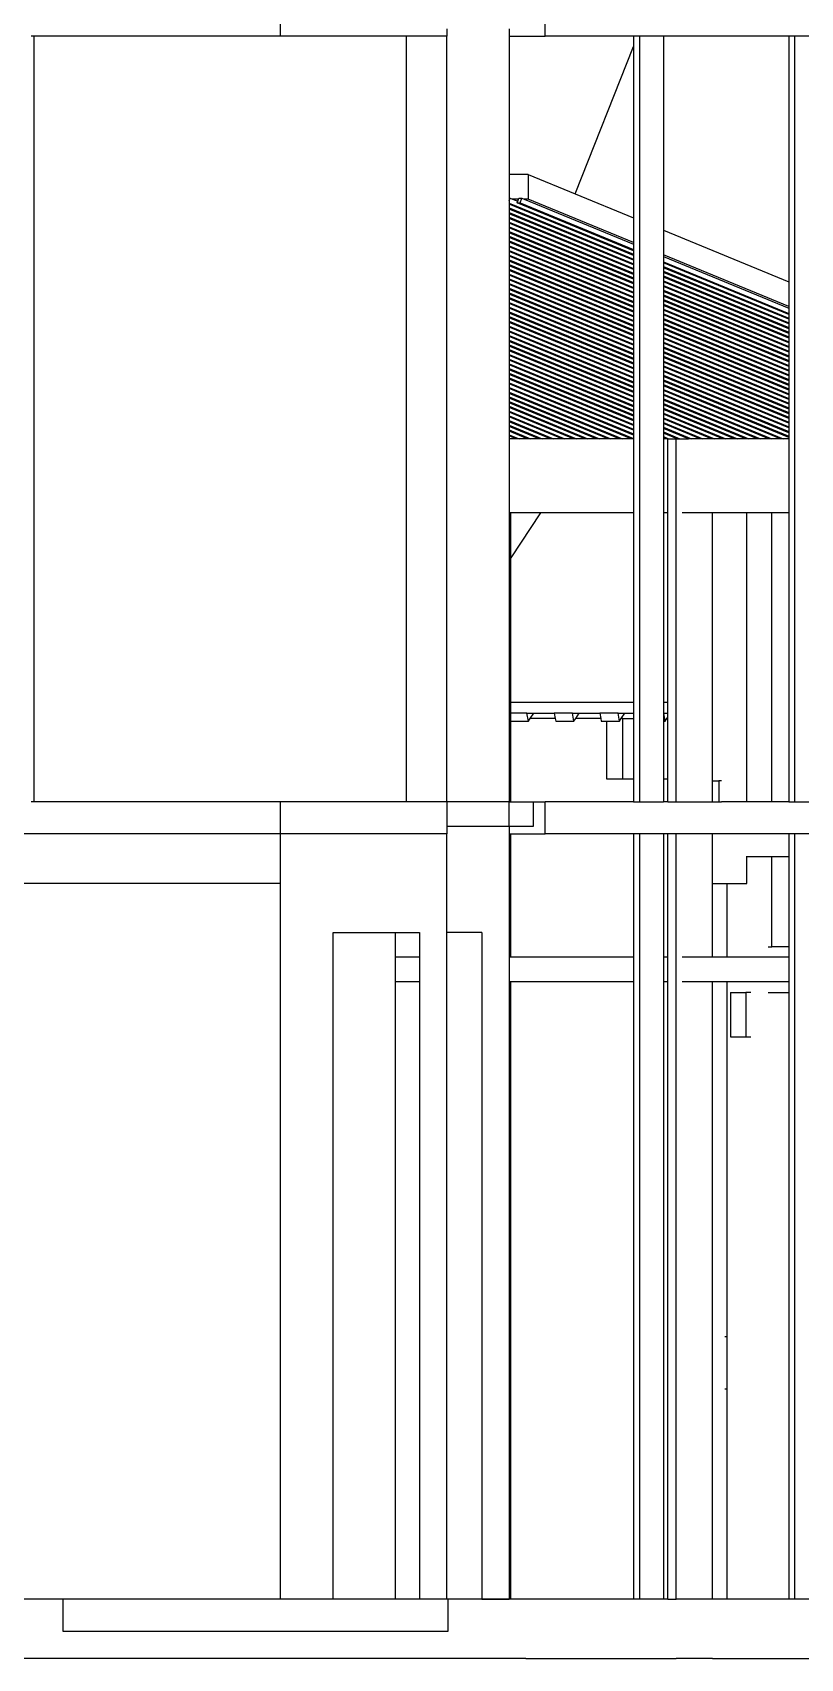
# Model space of a CAD drawing. Header units: millimetres. Extents: x -9648 to 49406, y -5724 to 5571.
# Drawn here: x 3035 to 6145, y -5324 to 1261 of the extents above; entities that cross this region are included whole.
import ezdxf

# ---------------------------------------------------------------- set-up
doc = ezdxf.new("R2010")
doc.units = ezdxf.units.MM
doc.layers.add('SectionCutEdges', color=7, linetype='Continuous')

msp = doc.modelspace()

# ---------------------------------------------------------------- linework, layer by layer
for p, q in [((4038.6, 1245.8), (4038.6, 1375.8)), ((3040.6, 1245.8), (3040.6, -1854.2)), ((4548.1, 1245.8), (4548.1, -1854.2)), ((4965.7, 1245.8), (5111.6, 1245.8)), ((5232.2, 607.6), (5469.2, 1204.3)), ((5469.2, 1245.8), (5469.2, 1204.3)), ((5469.2, 1204.3), (5469.2, 510.1)), ((5492.5, 1245.8), (5492.5, -1854.2)), ((5589.8, 1245.8), (5589.8, 460.5)), ((6097.4, 1245.8), (6097.4, 251.7)), ((6120.7, 1245.8), (6120.7, -1854.2)), ((5042, 685.8), (4965.7, 685.8)), ((5042, 685.8), (5042, 585.8)), ((5042, 685.8), (5232.2, 607.6)), ((5232.2, 607.6), (5469.2, 510.1)), ((4965.7, 589.6), (4969.9, 589.6)), ((4965.7, 578.6), (4969.9, 589.6)), ((4965.7, 569.8), (5469.2, 362.7)), ((5469.2, 357.9), (4965.7, 565)), ((4965.7, 550.6), (5469.2, 343.5)), ((5469.2, 338.8), (4965.7, 545.9)), ((4965.7, 531.5), (5469.2, 324.4)), ((4969.9, 589.6), (4979.2, 585.8)), ((5003.4, 585.8), (4979.2, 585.8)), ((4979.2, 585.8), (5000, 577.2)), ((4997.6, 571), (5000, 577.2)), ((4997.6, 571), (5009.2, 571)), ((5469.2, 377), (4997.6, 571)), ((5000, 577.2), (5003.4, 585.8)), ((5003.4, 585.8), (5004.8, 589.6)), ((5004.8, 589.6), (5016.5, 589.6)), ((5009.2, 571), (5016.5, 589.6)), ((5009.2, 571), (5469.2, 381.8)), ((5016.5, 589.6), (5025.7, 585.8)), ((5042, 585.8), (5025.7, 585.8)), ((5025.7, 585.8), (5469.2, 403.4)), ((5469.2, 410.1), (5042, 585.8)), ((5469.2, 319.6), (4965.7, 526.7)), ((4965.7, 512.4), (5469.2, 305.3)), ((5469.2, 300.5), (4965.7, 507.6)), ((4965.7, 493.2), (5469.2, 286.1)), ((5469.2, 281.3), (4965.7, 488.5)), ((4965.7, 474.1), (5469.2, 267)), ((5469.2, 262.2), (4965.7, 469.3)), ((5469.2, 510.1), (5469.2, 410.1)), ((4965.7, 455), (5469.2, 247.9)), ((5469.2, 243.1), (4965.7, 450.2)), ((4965.7, 435.8), (5469.2, 228.7)), ((5469.2, 223.9), (4965.7, 431)), ((4965.7, 416.7), (5469.2, 209.6)), ((5469.2, 204.8), (4965.7, 411.9)), ((4965.7, 397.5), (5469.2, 190.4)), ((5469.2, 410.1), (5469.2, 403.4)), ((5469.2, 403.4), (5469.2, 381.8)), ((5589.8, 460.5), (6097.4, 251.7)), ((5589.8, 460.5), (5589.8, 360.5)), ((5469.2, 185.7), (4965.7, 392.8)), ((4965.7, 378.4), (5469.2, 171.3)), ((5469.2, 166.5), (4965.7, 373.6)), ((4965.7, 359.3), (5469.2, 152.2)), ((5469.2, 147.4), (4965.7, 354.5)), ((4965.7, 340.1), (5469.2, 133)), ((5469.2, 128.2), (4965.7, 335.4)), ((5469.2, 381.8), (5469.2, 377)), ((5469.2, 377), (5469.2, 362.7)), ((5469.2, 362.7), (5469.2, 357.9)), ((5469.2, 357.9), (5469.2, 343.5)), ((5469.2, 343.5), (5469.2, 338.8)), ((5469.2, 338.8), (5469.2, 324.4)), ((6097.4, 151.7), (5589.8, 360.5)), ((5589.8, 360.5), (5589.8, 353.8)), ((5589.8, 353.8), (6097.4, 145)), ((5589.8, 353.8), (5589.8, 332.2)), ((5589.8, 332.2), (6097.4, 123.5)), ((5589.8, 332.2), (5589.8, 327.5)), ((4965.7, 321), (5469.2, 113.9)), ((5469.2, 109.1), (4965.7, 316.2)), ((4965.7, 301.9), (5469.2, 94.8)), ((5469.2, 90), (4965.7, 297.1)), ((4965.7, 282.7), (5469.2, 75.6)), ((5469.2, 70.8), (4965.7, 277.9)), ((4965.7, 263.6), (5469.2, 56.5)), ((5469.2, 324.4), (5469.2, 319.6)), ((5469.2, 319.6), (5469.2, 305.3)), ((5469.2, 305.3), (5469.2, 300.5)), ((5469.2, 300.5), (5469.2, 286.1)), ((5469.2, 286.1), (5469.2, 281.3)), ((5469.2, 281.3), (5469.2, 267)), ((5469.2, 267), (5469.2, 262.2)), ((6097.4, 118.7), (5589.8, 327.5)), ((5589.8, 327.5), (5589.8, 313.1)), ((5589.8, 313.1), (6097.4, 104.3)), ((5589.8, 313.1), (5589.8, 308.3)), ((6097.4, 99.5), (5589.8, 308.3)), ((5589.8, 308.3), (5589.8, 294)), ((5589.8, 294), (6097.4, 85.2)), ((5589.8, 294), (5589.8, 289.2)), ((6097.4, 80.4), (5589.8, 289.2)), ((5589.8, 289.2), (5589.8, 274.8)), ((5589.8, 274.8), (6097.4, 66)), ((5589.8, 274.8), (5589.8, 270.1)), ((6097.4, 61.3), (5589.8, 270.1)), ((5589.8, 270.1), (5589.8, 255.7)), ((5469.2, 51.7), (4965.7, 258.8)), ((4965.7, 244.4), (5469.2, 37.3)), ((5469.2, 32.6), (4965.7, 239.7)), ((4965.7, 225.3), (5469.2, 18.2)), ((5469.2, 13.4), (4965.7, 220.5)), ((4965.7, 206.2), (5469.2, -0.9)), ((5469.2, -5.7), (4965.7, 201.4)), ((5469.2, 262.2), (5469.2, 247.9)), ((5469.2, 247.9), (5469.2, 243.1)), ((5469.2, 243.1), (5469.2, 228.7)), ((5469.2, 228.7), (5469.2, 223.9)), ((5469.2, 223.9), (5469.2, 209.6)), ((5469.2, 209.6), (5469.2, 204.8)), ((5469.2, 204.8), (5469.2, 190.4)), ((5589.8, 255.7), (6097.4, 46.9)), ((5589.8, 255.7), (5589.8, 250.9)), ((6097.4, 42.1), (5589.8, 250.9)), ((5589.8, 250.9), (5589.8, 236.6)), ((5589.8, 236.6), (6097.4, 27.8)), ((5589.8, 236.6), (5589.8, 231.8)), ((6097.4, 23), (5589.8, 231.8)), ((5589.8, 231.8), (5589.8, 217.4)), ((5589.8, 217.4), (6097.4, 8.6)), ((5589.8, 217.4), (5589.8, 212.6)), ((6097.4, 3.8), (5589.8, 212.6)), ((5589.8, 212.6), (5589.8, 198.3)), ((5589.8, 198.3), (6097.4, -10.5)), ((5589.8, 198.3), (5589.8, 193.5)), ((6097.4, 251.7), (6097.4, 151.7)), ((4965.7, 187), (5469.2, -20.1)), ((5469.2, -24.9), (4965.7, 182.2)), ((4965.7, 167.9), (5469.2, -39.2)), ((5469.2, -44), (4965.7, 163.1)), ((4965.7, 148.8), (5469.2, -58.3)), ((5469.2, -63.1), (4965.7, 144)), ((5469.2, 190.4), (5469.2, 185.7)), ((5469.2, 185.7), (5469.2, 171.3)), ((5469.2, 171.3), (5469.2, 166.5)), ((5469.2, 166.5), (5469.2, 152.2)), ((5469.2, 152.2), (5469.2, 147.4)), ((5469.2, 147.4), (5469.2, 133)), ((5469.2, 133), (5469.2, 128.2)), ((6097.4, -15.3), (5589.8, 193.5)), ((5589.8, 193.5), (5589.8, 179.1)), ((5589.8, 179.1), (6097.4, -29.6)), ((5589.8, 179.1), (5589.8, 174.4)), ((6097.4, -34.4), (5589.8, 174.4)), ((5589.8, 174.4), (5589.8, 160)), ((5589.8, 160), (6097.4, -48.8)), ((5589.8, 160), (5589.8, 155.2)), ((6097.4, -53.6), (5589.8, 155.2)), ((5589.8, 155.2), (5589.8, 140.9)), ((5589.8, 140.9), (6097.4, -67.9)), ((5589.8, 140.9), (5589.8, 136.1)), ((6097.4, -72.7), (5589.8, 136.1)), ((5589.8, 136.1), (5589.8, 121.7)), ((6097.4, 151.7), (6097.4, 145)), ((6097.4, 145), (6097.4, 123.5)), ((4965.7, 129.6), (5469.2, -77.5)), ((5469.2, -82.3), (4965.7, 124.8)), ((4965.7, 110.5), (5469.2, -96.6)), ((5469.2, -101.4), (4965.7, 105.7)), ((4965.7, 91.3), (5469.2, -115.8)), ((5469.2, -120.5), (4965.7, 86.6)), ((4965.7, 72.2), (5469.2, -134.9)), ((5469.2, -139.7), (4965.7, 67.4)), ((5469.2, 128.2), (5469.2, 113.9)), ((5469.2, 113.9), (5469.2, 109.1)), ((5469.2, 109.1), (5469.2, 94.8)), ((5469.2, 94.8), (5469.2, 90)), ((5469.2, 90), (5469.2, 75.6)), ((5469.2, 75.6), (5469.2, 70.8)), ((5469.2, 70.8), (5469.2, 56.5)), ((5589.8, 121.7), (6097.4, -87.1)), ((5589.8, 121.7), (5589.8, 116.9)), ((6097.4, -91.8), (5589.8, 116.9)), ((5589.8, 116.9), (5589.8, 102.6)), ((5589.8, 102.6), (6097.4, -106.2)), ((5589.8, 102.6), (5589.8, 97.8)), ((6097.4, -111), (5589.8, 97.8)), ((5589.8, 97.8), (5589.8, 83.5)), ((5589.8, 83.5), (6097.4, -125.3)), ((5589.8, 83.5), (5589.8, 78.7)), ((6097.4, -130.1), (5589.8, 78.7)), ((5589.8, 78.7), (5589.8, 64.3)), ((6097.4, 123.5), (6097.4, 118.7)), ((6097.4, 118.7), (6097.4, 104.3)), ((6097.4, 104.3), (6097.4, 99.5)), ((6097.4, 99.5), (6097.4, 85.2)), ((6097.4, 85.2), (6097.4, 80.4)), ((6097.4, 80.4), (6097.4, 66)), ((6097.4, 66), (6097.4, 61.3)), ((4965.7, 53.1), (5469.2, -154)), ((5469.2, -158.8), (4965.7, 48.3)), ((4965.7, 33.9), (5469.2, -173.2)), ((5469.2, -178), (4965.7, 29.1)), ((4965.7, 14.8), (5469.2, -192.3)), ((5469.2, -197.1), (4965.7, 10)), ((5469.2, 56.5), (5469.2, 51.7)), ((5469.2, 51.7), (5469.2, 37.3)), ((5469.2, 37.3), (5469.2, 32.6)), ((5469.2, 32.6), (5469.2, 18.2)), ((5469.2, 18.2), (5469.2, 13.4)), ((5469.2, 13.4), (5469.2, -0.9)), ((5589.8, 64.3), (6097.4, -144.5)), ((5589.8, 64.3), (5589.8, 59.5)), ((6097.4, -149.3), (5589.8, 59.5)), ((5589.8, 59.5), (5589.8, 45.2)), ((5589.8, 45.2), (6097.4, -163.6)), ((5589.8, 45.2), (5589.8, 40.4)), ((6097.4, -168.4), (5589.8, 40.4)), ((5589.8, 40.4), (5589.8, 26)), ((5589.8, 26), (6097.4, -182.7)), ((5589.8, 26), (5589.8, 21.3)), ((6097.4, -187.5), (5589.8, 21.3)), ((5589.8, 21.3), (5589.8, 6.9)), ((5589.8, 6.9), (6097.4, -201.9)), ((5589.8, 6.9), (5589.8, 2.1)), ((6097.4, -206.7), (5589.8, 2.1)), ((5589.8, 2.1), (5589.8, -12.2)), ((6097.4, 61.3), (6097.4, 46.9)), ((6097.4, 46.9), (6097.4, 42.1)), ((6097.4, 42.1), (6097.4, 27.8)), ((6097.4, 27.8), (6097.4, 23)), ((6097.4, 23), (6097.4, 8.6)), ((6097.4, 8.6), (6097.4, 3.8)), ((6097.4, 3.8), (6097.4, -10.5)), ((4965.7, -4.3), (5469.2, -211.5)), ((5469.2, -216.2), (4965.7, -9.1)), ((4965.7, -23.5), (5469.2, -230.6)), ((5469.2, -235.4), (4965.7, -28.3)), ((4965.7, -42.6), (5469.2, -249.7)), ((5469.2, -254.5), (4965.7, -47.4)), ((4965.7, -61.8), (5469.2, -268.9)), ((5469.2, -0.9), (5469.2, -5.7)), ((5469.2, -5.7), (5469.2, -20.1)), ((5469.2, -20.1), (5469.2, -24.9)), ((5469.2, -24.9), (5469.2, -39.2)), ((5469.2, -39.2), (5469.2, -44)), ((5469.2, -44), (5469.2, -58.3)), ((5469.2, -58.3), (5469.2, -63.1)), ((5469.2, -63.1), (5469.2, -77.5)), ((5589.8, -12.2), (6097.4, -221)), ((5589.8, -12.2), (5589.8, -17)), ((6097.4, -225.8), (5589.8, -17)), ((5589.8, -17), (5589.8, -31.4)), ((5589.8, -31.4), (6097.4, -240.2)), ((5589.8, -31.4), (5589.8, -36.2)), ((6097.4, -244.9), (5589.8, -36.2)), ((5589.8, -36.2), (5589.8, -50.5)), ((5589.8, -50.5), (6097.4, -259.3)), ((5589.8, -50.5), (5589.8, -55.3)), ((6097.4, -264.1), (5589.8, -55.3)), ((5589.8, -55.3), (5589.8, -69.6)), ((6097.4, -10.5), (6097.4, -15.3)), ((6097.4, -15.3), (6097.4, -29.6)), ((6097.4, -29.6), (6097.4, -34.4)), ((6097.4, -34.4), (6097.4, -48.8)), ((6097.4, -48.8), (6097.4, -53.6)), ((6097.4, -53.6), (6097.4, -67.9)), ((5469.2, -273.6), (4965.7, -66.5)), ((4965.7, -80.9), (5469.2, -288)), ((5469.2, -292.8), (4965.7, -85.7)), ((4965.7, -100), (5469.2, -307.1)), ((5469.2, -311.9), (4965.7, -104.8)), ((4965.7, -119.2), (5469.2, -326.3)), ((5469.2, -331.1), (4965.7, -124)), ((5469.2, -77.5), (5469.2, -82.3)), ((5469.2, -82.3), (5469.2, -96.6)), ((5469.2, -96.6), (5469.2, -101.4)), ((5469.2, -101.4), (5469.2, -115.8)), ((5469.2, -115.8), (5469.2, -120.5)), ((5469.2, -120.5), (5469.2, -134.9)), ((5589.8, -69.6), (6097.4, -278.4)), ((5589.8, -69.6), (5589.8, -74.4)), ((6097.4, -283.2), (5589.8, -74.4)), ((5589.8, -74.4), (5589.8, -88.8)), ((5589.8, -88.8), (6097.4, -297.6)), ((5589.8, -88.8), (5589.8, -93.6)), ((6097.4, -302.4), (5589.8, -93.6)), ((5589.8, -93.6), (5589.8, -107.9)), ((5589.8, -107.9), (6097.4, -316.7)), ((5589.8, -107.9), (5589.8, -112.7)), ((6097.4, -321.5), (5589.8, -112.7)), ((5589.8, -112.7), (5589.8, -127.1)), ((5589.8, -127.1), (6097.4, -335.8)), ((5589.8, -127.1), (5589.8, -131.8)), ((6097.4, -67.9), (6097.4, -72.7)), ((6097.4, -72.7), (6097.4, -87.1)), ((6097.4, -87.1), (6097.4, -91.8)), ((6097.4, -91.8), (6097.4, -106.2)), ((6097.4, -106.2), (6097.4, -111)), ((6097.4, -111), (6097.4, -125.3)), ((6097.4, -125.3), (6097.4, -130.1)), ((6097.4, -130.1), (6097.4, -144.5)), ((4965.7, -138.3), (5469.2, -345.4)), ((5469.2, -350.2), (4965.7, -143.1)), ((4965.7, -157.4), (5469.2, -364.6)), ((5469.2, -369.3), (4965.7, -162.2)), ((4965.7, -176.6), (5469.2, -383.7)), ((5458.9, -384.2), (4965.7, -181.4)), ((4965.7, -195.7), (5424, -384.2)), ((5469.2, -134.9), (5469.2, -139.7)), ((5469.2, -139.7), (5469.2, -154)), ((5469.2, -154), (5469.2, -158.8)), ((5469.2, -158.8), (5469.2, -173.2)), ((5469.2, -173.2), (5469.2, -178)), ((5469.2, -178), (5469.2, -192.3)), ((5469.2, -192.3), (5469.2, -197.1)), ((5469.2, -197.1), (5469.2, -211.5)), ((6097.4, -340.6), (5589.8, -131.8)), ((5589.8, -131.8), (5589.8, -146.2)), ((5589.8, -146.2), (6097.4, -355)), ((5589.8, -146.2), (5589.8, -151)), ((6097.4, -359.8), (5589.8, -151)), ((5589.8, -151), (5589.8, -165.3)), ((5589.8, -165.3), (6097.4, -374.1)), ((5589.8, -165.3), (5589.8, -170.1)), ((6097.4, -378.9), (5589.8, -170.1)), ((5589.8, -170.1), (5589.8, -184.5)), ((5589.8, -184.5), (6075.4, -384.2)), ((5589.8, -184.5), (5589.8, -189.3)), ((6063.8, -384.2), (5589.8, -189.3)), ((5589.8, -189.3), (5589.8, -203.6)), ((6097.4, -144.5), (6097.4, -149.3)), ((6097.4, -149.3), (6097.4, -163.6)), ((6097.4, -163.6), (6097.4, -168.4)), ((6097.4, -168.4), (6097.4, -182.7)), ((6097.4, -182.7), (6097.4, -187.5)), ((6097.4, -187.5), (6097.4, -201.9)), ((5412.4, -384.2), (4965.7, -200.5)), ((4965.7, -214.9), (5377.5, -384.2)), ((5365.8, -384.2), (4965.7, -219.6)), ((4965.7, -234), (5330.9, -384.2)), ((5319.3, -384.2), (4965.7, -238.8)), ((4965.7, -253.1), (5284.4, -384.2)), ((5272.8, -384.2), (4965.7, -257.9)), ((5469.2, -211.5), (5469.2, -216.2)), ((5469.2, -216.2), (5469.2, -230.6)), ((5469.2, -230.6), (5469.2, -235.4)), ((5469.2, -235.4), (5469.2, -249.7)), ((5469.2, -249.7), (5469.2, -254.5)), ((5469.2, -254.5), (5469.2, -268.9)), ((5589.8, -203.6), (6028.9, -384.2)), ((5589.8, -203.6), (5589.8, -208.4)), ((6017.3, -384.2), (5589.8, -208.4)), ((5589.8, -208.4), (5589.8, -222.7)), ((5589.8, -222.7), (5982.4, -384.2)), ((5589.8, -222.7), (5589.8, -227.5)), ((5970.7, -384.2), (5589.8, -227.5)), ((5589.8, -227.5), (5589.8, -241.9)), ((5589.8, -241.9), (5935.8, -384.2)), ((5589.8, -241.9), (5589.8, -246.7)), ((5924.2, -384.2), (5589.8, -246.7)), ((5589.8, -246.7), (5589.8, -261)), ((5589.8, -261), (5889.3, -384.2)), ((5589.8, -261), (5589.8, -265.8)), ((6097.4, -201.9), (6097.4, -206.7)), ((6097.4, -206.7), (6097.4, -221)), ((6097.4, -221), (6097.4, -225.8)), ((6097.4, -225.8), (6097.4, -240.2)), ((6097.4, -240.2), (6097.4, -244.9)), ((6097.4, -244.9), (6097.4, -259.3)), ((6097.4, -259.3), (6097.4, -264.1)), ((4965.7, -272.3), (5237.9, -384.2)), ((5226.2, -384.2), (4965.7, -277.1)), ((4965.7, -291.4), (5191.3, -384.2)), ((5179.7, -384.2), (4965.7, -296.2)), ((4965.7, -310.5), (5144.8, -384.2)), ((5133.2, -384.2), (4965.7, -315.3)), ((5469.2, -268.9), (5469.2, -273.6)), ((5469.2, -273.6), (5469.2, -288)), ((5469.2, -288), (5469.2, -292.8)), ((5469.2, -292.8), (5469.2, -307.1)), ((5469.2, -307.1), (5469.2, -311.9)), ((5469.2, -311.9), (5469.2, -326.3)), ((5469.2, -326.3), (5469.2, -331.1)), ((5877.7, -384.2), (5589.8, -265.8)), ((5589.8, -265.8), (5589.8, -280.2)), ((5589.8, -280.2), (5842.8, -384.2)), ((5589.8, -280.2), (5589.8, -284.9)), ((5831.1, -384.2), (5589.8, -284.9)), ((5589.8, -284.9), (5589.8, -299.3)), ((5589.8, -299.3), (5796.2, -384.2)), ((5589.8, -299.3), (5589.8, -304.1)), ((5784.6, -384.2), (5589.8, -304.1)), ((5589.8, -304.1), (5589.8, -318.4)), ((5589.8, -318.4), (5749.7, -384.2)), ((5589.8, -318.4), (5589.8, -323.2)), ((5738.1, -384.2), (5589.8, -323.2)), ((5589.8, -323.2), (5589.8, -337.6)), ((6097.4, -264.1), (6097.4, -278.4)), ((6097.4, -278.4), (6097.4, -283.2)), ((6097.4, -283.2), (6097.4, -297.6)), ((6097.4, -297.6), (6097.4, -302.4)), ((6097.4, -302.4), (6097.4, -316.7)), ((6097.4, -316.7), (6097.4, -321.5)), ((6097.4, -321.5), (6097.4, -335.8)), ((4965.7, -329.7), (5098.3, -384.2)), ((5086.6, -384.2), (4965.7, -334.5)), ((4965.7, -348.8), (5051.7, -384.2)), ((5040.1, -384.2), (4965.7, -353.6)), ((4965.7, -368), (5005.2, -384.2)), ((4993.6, -384.2), (4965.7, -372.7)), ((4993.6, -384.2), (4965.7, -384.2)), ((5005.2, -384.2), (4993.6, -384.2)), ((5040.1, -384.2), (5005.2, -384.2)), ((5051.7, -384.2), (5040.1, -384.2)), ((5086.6, -384.2), (5051.7, -384.2)), ((5098.3, -384.2), (5086.6, -384.2)), ((5133.2, -384.2), (5098.3, -384.2)), ((5144.8, -384.2), (5133.2, -384.2)), ((5179.7, -384.2), (5144.8, -384.2)), ((5191.3, -384.2), (5179.7, -384.2)), ((5226.2, -384.2), (5191.3, -384.2)), ((5237.9, -384.2), (5226.2, -384.2)), ((5272.8, -384.2), (5237.9, -384.2)), ((5284.4, -384.2), (5272.8, -384.2)), ((5319.3, -384.2), (5284.4, -384.2)), ((5330.9, -384.2), (5319.3, -384.2)), ((5365.8, -384.2), (5330.9, -384.2)), ((5377.5, -384.2), (5365.8, -384.2)), ((5412.4, -384.2), (5377.5, -384.2)), ((5424, -384.2), (5412.4, -384.2)), ((5458.9, -384.2), (5424, -384.2)), ((5469.2, -384.2), (5458.9, -384.2)), ((5469.2, -331.1), (5469.2, -345.4)), ((5469.2, -345.4), (5469.2, -350.2)), ((5469.2, -350.2), (5469.2, -364.6)), ((5469.2, -364.6), (5469.2, -369.3)), ((5469.2, -369.3), (5469.2, -383.7)), ((5469.2, -383.7), (5469.2, -384.2)), ((5469.2, -384.2), (5469.2, -684.2)), ((5589.8, -337.6), (5703.2, -384.2)), ((5589.8, -337.6), (5589.8, -342.4)), ((5691.5, -384.2), (5589.8, -342.4)), ((5589.8, -342.4), (5589.8, -356.7)), ((5589.8, -356.7), (5656.6, -384.2)), ((5589.8, -356.7), (5589.8, -361.5)), ((5645, -384.2), (5589.8, -361.5)), ((5589.8, -361.5), (5589.8, -375.8)), ((5589.8, -375.8), (5610.1, -384.2)), ((5589.8, -375.8), (5589.8, -380.6)), ((5598.5, -384.2), (5589.8, -380.6)), ((5589.8, -380.6), (5589.8, -384.2)), ((5598.5, -384.2), (5589.8, -384.2)), ((5589.8, -384.2), (5589.8, -684.2)), ((5607.2, -384.2), (5598.5, -384.2)), ((5607.2, -384.2), (5610.1, -384.2)), ((5607.2, -684.2), (5607.2, -384.2)), ((5610.1, -384.2), (5642.1, -384.2)), ((5642.1, -1854.2), (5642.1, -384.2)), ((5642.1, -384.2), (5645, -384.2)), ((5645, -384.2), (5656.6, -384.2)), ((5656.6, -384.2), (5691.5, -384.2)), ((5703.2, -384.2), (5691.5, -384.2)), ((5738.1, -384.2), (5703.2, -384.2)), ((5749.7, -384.2), (5738.1, -384.2)), ((5784.6, -384.2), (5749.7, -384.2)), ((5796.2, -384.2), (5784.6, -384.2)), ((5831.1, -384.2), (5796.2, -384.2)), ((5842.8, -384.2), (5831.1, -384.2)), ((5877.7, -384.2), (5842.8, -384.2)), ((5889.3, -384.2), (5877.7, -384.2)), ((5924.2, -384.2), (5889.3, -384.2)), ((5935.8, -384.2), (5924.2, -384.2)), ((5970.7, -384.2), (5935.8, -384.2)), ((5982.4, -384.2), (5970.7, -384.2)), ((6017.3, -384.2), (5982.4, -384.2)), ((6028.9, -384.2), (6017.3, -384.2)), ((6063.8, -384.2), (6028.9, -384.2)), ((6075.4, -384.2), (6063.8, -384.2)), ((6097.4, -384.2), (6075.4, -384.2)), ((6097.4, -335.8), (6097.4, -340.6)), ((6097.4, -340.6), (6097.4, -355)), ((6097.4, -355), (6097.4, -359.8)), ((6097.4, -359.8), (6097.4, -374.1)), ((6097.4, -374.1), (6097.4, -378.9)), ((6097.4, -378.9), (6097.4, -384.2)), ((6097.4, -384.2), (6097.4, -684.2)), ((4971.4, -684.2), (4965.7, -684.2)), ((5091.7, -684.2), (4971.4, -867.2)), ((5091.7, -684.2), (4971.4, -684.2)), ((4971.4, -867.2), (4971.4, -684.2)), ((5469.2, -684.2), (5091.7, -684.2)), ((5469.2, -684.2), (5469.2, -1451.8)), ((5607.2, -684.2), (5589.8, -684.2)), ((5589.8, -684.2), (5589.8, -1451.8)), ((5607.2, -1451.8), (5607.2, -684.2)), ((5788, -684.2), (5666.4, -684.2)), ((5788, -1769.5), (5788, -684.2)), ((5927.8, -684.2), (5788, -684.2)), ((5927.8, -1854.2), (5927.8, -684.2)), ((6029.5, -684.2), (5927.8, -684.2)), ((6029.5, -1854.2), (6029.5, -684.2)), ((6097.4, -684.2), (6029.5, -684.2)), ((6097.4, -684.2), (6097.4, -1854.2)), ((4971.4, -1451.8), (4971.4, -867.2)), ((4971.4, -1451.8), (5469.2, -1451.8)), ((4971.4, -1495.5), (4971.4, -1451.8)), ((5037.4, -1495.5), (4971.4, -1495.5)), ((4971.4, -1528.2), (4971.4, -1495.5)), ((5043.1, -1528.2), (5037.4, -1495.5)), ((5037.4, -1495.5), (5064.6, -1495.5)), ((5050, -1517.8), (5064.6, -1495.5)), ((5064.6, -1495.5), (5148.1, -1495.5)), ((5222, -1495.5), (5148.1, -1495.5)), ((5148.1, -1495.5), (5152, -1517.8)), ((5227.7, -1528.2), (5222, -1495.5)), ((5222, -1495.5), (5249.2, -1495.5)), ((5234.6, -1517.8), (5249.2, -1495.5)), ((5249.2, -1495.5), (5332.7, -1495.5)), ((5406.5, -1495.5), (5332.7, -1495.5)), ((5332.7, -1495.5), (5336.6, -1517.8)), ((5412.3, -1528.2), (5406.5, -1495.5)), ((5406.5, -1495.5), (5433.8, -1495.5)), ((5419.1, -1517.8), (5433.8, -1495.5)), ((5433.8, -1495.5), (5469.2, -1495.5)), ((5469.2, -1451.8), (5469.2, -1495.5)), ((5469.2, -1495.5), (5469.2, -1517.8)), ((5589.8, -1451.8), (5607.2, -1451.8)), ((5589.8, -1451.8), (5589.8, -1495.5)), ((5591.1, -1495.5), (5589.8, -1495.5)), ((5589.8, -1495.5), (5589.8, -1528.2)), ((5596.9, -1528.2), (5591.1, -1495.5)), ((5591.1, -1495.5), (5607.2, -1495.5)), ((5603.7, -1517.8), (5607.2, -1512.5)), ((5607.2, -1495.5), (5607.2, -1451.8)), ((5607.2, -1512.5), (5607.2, -1495.5)), ((5607.2, -1517.8), (5607.2, -1512.5)), ((4971.4, -1528.2), (5043.1, -1528.2)), ((4971.4, -1854.2), (4971.4, -1528.2)), ((5043.1, -1528.2), (5050, -1517.8)), ((5152, -1517.8), (5050, -1517.8)), ((5152, -1517.8), (5153.8, -1528.2)), ((5153.8, -1528.2), (5227.7, -1528.2)), ((5227.7, -1528.2), (5234.6, -1517.8)), ((5336.6, -1517.8), (5234.6, -1517.8)), ((5336.6, -1517.8), (5338.4, -1528.2)), ((5338.4, -1528.2), (5361, -1528.2)), ((5361, -1763.3), (5361, -1528.2)), ((5361, -1528.2), (5412.3, -1528.2)), ((5412.3, -1528.2), (5419.1, -1517.8)), ((5425.6, -1517.8), (5419.1, -1517.8)), ((5425.6, -1517.8), (5469.2, -1517.8)), ((5425.6, -1763.3), (5425.6, -1517.8)), ((5469.2, -1517.8), (5469.2, -1763.3)), ((5589.8, -1528.2), (5596.9, -1528.2)), ((5589.8, -1528.2), (5589.8, -1763.3)), ((5596.9, -1528.2), (5603.7, -1517.8)), ((5603.7, -1517.8), (5607.2, -1517.8)), ((5607.2, -1763.3), (5607.2, -1517.8)), ((5425.6, -1763.3), (5361, -1763.3)), ((5469.2, -1763.3), (5425.6, -1763.3)), ((5469.2, -1763.3), (5469.2, -1854.2)), ((5607.2, -1763.3), (5589.8, -1763.3)), ((5589.8, -1763.3), (5589.8, -1854.2)), ((5607.2, -1854.2), (5607.2, -1763.3)), ((5788, -1769.5), (5813.8, -1769.5)), ((5788, -1854.2), (5788, -1769.5)), ((5813.8, -1769.5), (5813.8, -1854.2)), ((5825.7, -1769.5), (5813.8, -1769.5)), ((4038.6, -1984.2), (4038.6, -1854.2)), ((4965.7, -1854.2), (4712.8, -1854.2)), ((4965.7, -1854.2), (4712.8, -1854.2)), ((5062.9, -1854.2), (5111.6, -1854.2)), ((4965.7, -1954.2), (4712.8, -1954.2)), ((4038.6, -2184.2), (4038.6, -1984.2)), ((4965.7, -1984.2), (4971.4, -1984.2)), ((4971.4, -2484.2), (4971.4, -1984.2)), ((4971.4, -1984.2), (5111.6, -1984.2)), ((5469.2, -1984.2), (5469.2, -2484.2)), ((5492.5, -1984.2), (5492.5, -5084.2)), ((5589.8, -1984.2), (5589.8, -2484.2)), ((5607.2, -2484.2), (5607.2, -1984.2)), ((5642.1, -5084.2), (5642.1, -1984.2)), ((5788, -2185.2), (5788, -1984.2)), ((6097.4, -1984.2), (6097.4, -2078.1)), ((6120.7, -1984.2), (6120.7, -5084.2)), ((5927.8, -2078.1), (5924.9, -2078.1)), ((5927.8, -2185.2), (5927.8, -2078.1)), ((6029.5, -2078.1), (5927.8, -2078.1)), ((6029.5, -2442.3), (6029.5, -2078.1)), ((6097.4, -2078.1), (6029.5, -2078.1)), ((6097.4, -2078.1), (6097.4, -2442.3)), ((-616.8, -2184.2), (4038.6, -2184.2)), ((4038.6, -5084.2), (4038.6, -2184.2)), ((5788, -2484.2), (5788, -2185.2)), ((5788, -2185.2), (5848.5, -2185.2)), ((5848.5, -2484.2), (5848.5, -2185.2)), ((5848.5, -2185.2), (5927.8, -2185.2)), ((4252.6, -5084.2), (4252.6, -2384.2)), ((4252.6, -2384.2), (4505.5, -2384.2)), ((4505.5, -2384.2), (4601.6, -2384.2)), ((4505.5, -2484.2), (4505.5, -2384.2)), ((4601.6, -2384.2), (4601.6, -2484.2)), ((4854.5, -2384.2), (4712.8, -2384.2)), ((4854.5, -2384.2), (4854.5, -5084.2)), ((4601.6, -2484.2), (4505.5, -2484.2)), ((4505.5, -2584.2), (4505.5, -2484.2)), ((4601.6, -2484.2), (4601.6, -2584.2)), ((4971.4, -2484.2), (4965.7, -2484.2)), ((5469.2, -2484.2), (4971.4, -2484.2)), ((5469.2, -2484.2), (5469.2, -2584.2)), ((5607.2, -2484.2), (5589.8, -2484.2)), ((5589.8, -2484.2), (5589.8, -2584.2)), ((5607.2, -2584.2), (5607.2, -2484.2)), ((5788, -2484.2), (5665.8, -2484.2)), ((5848.5, -2484.2), (5788, -2484.2)), ((6013.6, -2484.2), (5848.5, -2484.2)), ((6013.6, -2442.3), (6026.6, -2442.3)), ((6097.4, -2484.2), (6013.6, -2484.2)), ((6026.6, -2442.3), (6029.5, -2442.3)), ((6097.4, -2442.3), (6029.5, -2442.3)), ((6097.4, -2442.3), (6097.4, -2484.2)), ((6097.4, -2484.2), (6097.4, -2584.2)), ((4601.6, -2584.2), (4505.5, -2584.2)), ((4505.5, -5084.2), (4505.5, -2584.2)), ((4601.6, -2584.2), (4601.6, -5084.2)), ((4971.4, -2584.2), (4965.7, -2584.2)), ((4971.4, -5084.2), (4971.4, -2584.2)), ((5469.2, -2584.2), (4971.4, -2584.2)), ((5469.2, -2584.2), (5469.2, -5084.2)), ((5607.2, -2584.2), (5589.8, -2584.2)), ((5589.8, -2584.2), (5589.8, -5084.2)), ((5607.2, -5084.2), (5607.2, -2584.2)), ((5788, -2584.2), (5665.8, -2584.2)), ((5788, -5084.2), (5788, -2584.2)), ((5848.5, -2584.2), (5788, -2584.2)), ((5848.5, -4022.1), (5848.5, -2584.2)), ((6013.6, -2584.2), (5848.5, -2584.2)), ((5861.9, -2626.6), (5861.9, -2806.6)), ((5861.9, -2626.6), (5923.2, -2626.6)), ((5923.2, -2626.6), (5923.2, -2806.6)), ((5943.9, -2626.6), (5923.2, -2626.6)), ((6097.4, -2584.2), (6013.6, -2584.2)), ((6013.6, -2626.6), (6026.6, -2626.6)), ((6026.6, -2626.6), (6097.4, -2626.6)), ((6097.4, -2584.2), (6097.4, -2626.6)), ((6097.4, -2626.6), (6097.4, -5084.2)), ((5861.9, -2806.6), (5923.2, -2806.6)), ((5923.2, -2806.6), (5943.9, -2806.6)), ((5848.5, -4022.1), (5838.6, -4022.1)), ((5848.5, -4233.2), (5848.5, -4022.1)), ((5848.5, -4233.2), (5838.6, -4233.2)), ((5848.5, -5084.2), (5848.5, -4233.2)), ((3157.3, -5084.2), (3157.3, -5214.2)), ((4601.6, -5084.2), (4505.5, -5084.2)), ((4718.4, -5214.2), (4718.4, -5084.2)), ((4965.7, -5084.2), (4854.5, -5084.2)), ((3157.3, -5214.2), (4718.4, -5214.2))]:
    msp.add_line(p, q)
at = {"layer": 'SectionCutEdges'}
for p, q in [((5111.6, 1245.8), (5111.6, 1375.8)), ((4712.8, 1275.8), (4712.8, 1245.8)), ((4965.7, 1275.8), (4965.7, 1245.8)), ((3040.6, 1245.8), (3029, 1245.8)), ((4038.6, 1245.8), (3040.6, 1245.8)), ((4548.1, 1245.8), (4038.6, 1245.8)), ((4712.8, 1245.8), (4548.1, 1245.8)), ((4712.8, -1854.2), (4712.8, 1245.8)), ((4965.7, 1245.8), (4965.7, 685.8)), ((5469.2, 1245.8), (5111.6, 1245.8)), ((5492.5, 1245.8), (5469.2, 1245.8)), ((5589.8, 1245.8), (5492.5, 1245.8)), ((6097.4, 1245.8), (5589.8, 1245.8)), ((6120.7, 1245.8), (6097.4, 1245.8)), ((6217.9, 1245.8), (6120.7, 1245.8)), ((4965.7, 685.8), (4965.7, 589.6)), ((4965.7, 589.6), (4965.7, 578.6)), ((4965.7, 578.6), (4965.7, 569.8)), ((4965.7, 569.8), (4965.7, 565)), ((4965.7, 565), (4965.7, 550.6)), ((4965.7, 550.6), (4965.7, 545.9)), ((4965.7, 545.9), (4965.7, 531.5)), ((4965.7, 531.5), (4965.7, 526.7)), ((4965.7, 526.7), (4965.7, 512.4)), ((4965.7, 512.4), (4965.7, 507.6)), ((4965.7, 507.6), (4965.7, 493.2)), ((4965.7, 493.2), (4965.7, 488.5)), ((4965.7, 488.5), (4965.7, 474.1)), ((4965.7, 474.1), (4965.7, 469.3)), ((4965.7, 469.3), (4965.7, 455)), ((4965.7, 455), (4965.7, 450.2)), ((4965.7, 450.2), (4965.7, 435.8)), ((4965.7, 435.8), (4965.7, 431)), ((4965.7, 431), (4965.7, 416.7)), ((4965.7, 416.7), (4965.7, 411.9)), ((4965.7, 411.9), (4965.7, 397.5)), ((4965.7, 397.5), (4965.7, 392.8)), ((4965.7, 392.8), (4965.7, 378.4)), ((4965.7, 378.4), (4965.7, 373.6)), ((4965.7, 373.6), (4965.7, 359.3)), ((4965.7, 359.3), (4965.7, 354.5)), ((4965.7, 354.5), (4965.7, 340.1)), ((4965.7, 340.1), (4965.7, 335.4)), ((4965.7, 335.4), (4965.7, 321)), ((4965.7, 321), (4965.7, 316.2)), ((4965.7, 316.2), (4965.7, 301.9)), ((4965.7, 301.9), (4965.7, 297.1)), ((4965.7, 297.1), (4965.7, 282.7)), ((4965.7, 282.7), (4965.7, 277.9)), ((4965.7, 277.9), (4965.7, 263.6)), ((4965.7, 263.6), (4965.7, 258.8)), ((4965.7, 258.8), (4965.7, 244.4)), ((4965.7, 244.4), (4965.7, 239.7)), ((4965.7, 239.7), (4965.7, 225.3)), ((4965.7, 225.3), (4965.7, 220.5)), ((4965.7, 220.5), (4965.7, 206.2)), ((4965.7, 206.2), (4965.7, 201.4)), ((4965.7, 201.4), (4965.7, 187)), ((4965.7, 187), (4965.7, 182.2)), ((4965.7, 182.2), (4965.7, 167.9)), ((4965.7, 167.9), (4965.7, 163.1)), ((4965.7, 163.1), (4965.7, 148.8)), ((4965.7, 148.8), (4965.7, 144)), ((4965.7, 144), (4965.7, 129.6)), ((4965.7, 129.6), (4965.7, 124.8)), ((4965.7, 124.8), (4965.7, 110.5)), ((4965.7, 110.5), (4965.7, 105.7)), ((4965.7, 105.7), (4965.7, 91.3)), ((4965.7, 91.3), (4965.7, 86.6)), ((4965.7, 86.6), (4965.7, 72.2)), ((4965.7, 72.2), (4965.7, 67.4)), ((4965.7, 67.4), (4965.7, 53.1)), ((4965.7, 53.1), (4965.7, 48.3)), ((4965.7, 48.3), (4965.7, 33.9)), ((4965.7, 33.9), (4965.7, 29.1)), ((4965.7, 29.1), (4965.7, 14.8)), ((4965.7, 14.8), (4965.7, 10)), ((4965.7, 10), (4965.7, -4.3)), ((4965.7, -4.3), (4965.7, -9.1)), ((4965.7, -9.1), (4965.7, -23.5)), ((4965.7, -23.5), (4965.7, -28.3)), ((4965.7, -28.3), (4965.7, -42.6)), ((4965.7, -42.6), (4965.7, -47.4)), ((4965.7, -47.4), (4965.7, -61.8)), ((4965.7, -61.8), (4965.7, -66.5)), ((4965.7, -66.5), (4965.7, -80.9)), ((4965.7, -80.9), (4965.7, -85.7)), ((4965.7, -85.7), (4965.7, -100)), ((4965.7, -100), (4965.7, -104.8)), ((4965.7, -104.8), (4965.7, -119.2)), ((4965.7, -119.2), (4965.7, -124)), ((4965.7, -124), (4965.7, -138.3)), ((4965.7, -138.3), (4965.7, -143.1)), ((4965.7, -143.1), (4965.7, -157.4)), ((4965.7, -157.4), (4965.7, -162.2)), ((4965.7, -162.2), (4965.7, -176.6)), ((4965.7, -176.6), (4965.7, -181.4)), ((4965.7, -181.4), (4965.7, -195.7)), ((4965.7, -195.7), (4965.7, -200.5)), ((4965.7, -200.5), (4965.7, -214.9)), ((4965.7, -214.9), (4965.7, -219.6)), ((4965.7, -219.6), (4965.7, -234)), ((4965.7, -234), (4965.7, -238.8)), ((4965.7, -238.8), (4965.7, -253.1)), ((4965.7, -253.1), (4965.7, -257.9)), ((4965.7, -257.9), (4965.7, -272.3)), ((4965.7, -272.3), (4965.7, -277.1)), ((4965.7, -277.1), (4965.7, -291.4)), ((4965.7, -291.4), (4965.7, -296.2)), ((4965.7, -296.2), (4965.7, -310.5)), ((4965.7, -310.5), (4965.7, -315.3)), ((4965.7, -315.3), (4965.7, -329.7)), ((4965.7, -329.7), (4965.7, -334.5)), ((4965.7, -334.5), (4965.7, -348.8)), ((4965.7, -348.8), (4965.7, -353.6)), ((4965.7, -353.6), (4965.7, -368)), ((4965.7, -368), (4965.7, -372.7)), ((4965.7, -372.7), (4965.7, -384.2)), ((4965.7, -384.2), (4965.7, -684.2)), ((4965.7, -684.2), (4965.7, -1854.2)), ((3040.6, -1854.2), (3029, -1854.2)), ((4038.6, -1854.2), (3040.6, -1854.2)), ((4548.1, -1854.2), (4038.6, -1854.2)), ((4712.8, -1854.2), (4548.1, -1854.2)), ((4712.8, -1854.2), (4712.8, -1954.2)), ((4965.7, -1954.2), (4965.7, -1854.2)), ((4965.7, -1854.2), (4971.4, -1854.2)), ((4971.4, -1854.2), (5062.9, -1854.2)), ((5062.9, -1854.2), (5062.9, -1954.2)), ((5111.6, -1984.2), (5111.6, -1854.2)), ((5469.2, -1854.2), (5111.6, -1854.2)), ((5469.2, -1854.2), (5492.5, -1854.2)), ((5492.5, -1854.2), (5589.8, -1854.2)), ((5607.2, -1854.2), (5589.8, -1854.2)), ((5607.2, -1854.2), (5642.1, -1854.2)), ((5642.1, -1854.2), (5788, -1854.2)), ((5788, -1854.2), (5813.8, -1854.2)), ((5813.8, -1854.2), (5825.7, -1854.2)), ((5927.8, -1854.2), (5825.7, -1854.2)), ((6029.5, -1854.2), (5927.8, -1854.2)), ((6097.4, -1854.2), (6029.5, -1854.2)), ((6097.4, -1854.2), (6120.7, -1854.2)), ((6120.7, -1854.2), (6217.9, -1854.2)), ((4712.8, -1954.2), (4712.8, -1984.2)), ((5062.9, -1954.2), (4965.7, -1954.2)), ((4965.7, -1954.2), (4965.7, -1984.2)), ((4038.6, -1984.2), (-616.8, -1984.2)), ((4712.8, -1984.2), (4038.6, -1984.2)), ((4712.8, -2384.2), (4712.8, -1984.2)), ((4965.7, -1984.2), (4965.7, -2484.2)), ((5469.2, -1984.2), (5111.6, -1984.2)), ((5492.5, -1984.2), (5469.2, -1984.2)), ((5589.8, -1984.2), (5492.5, -1984.2)), ((5607.2, -1984.2), (5589.8, -1984.2)), ((5642.1, -1984.2), (5607.2, -1984.2)), ((5788, -1984.2), (5642.1, -1984.2)), ((5924.9, -1984.2), (5788, -1984.2)), ((6097.4, -1984.2), (5924.9, -1984.2)), ((6120.7, -1984.2), (6097.4, -1984.2)), ((6217.9, -1984.2), (6120.7, -1984.2)), ((4712.8, -5084.2), (4712.8, -2384.2)), ((4965.7, -2484.2), (4965.7, -2584.2)), ((4965.7, -2584.2), (4965.7, -5084.2)), ((3157.3, -5084.2), (2778.1, -5084.2)), ((4038.6, -5084.2), (3157.3, -5084.2)), ((4252.6, -5084.2), (4038.6, -5084.2)), ((4505.5, -5084.2), (4252.6, -5084.2)), ((4601.6, -5084.2), (4505.5, -5084.2)), ((4712.8, -5084.2), (4601.6, -5084.2)), ((4718.4, -5084.2), (4712.8, -5084.2)), ((4854.5, -5084.2), (4718.4, -5084.2)), ((4854.5, -5084.2), (4965.7, -5084.2)), ((4971.4, -5084.2), (4965.7, -5084.2)), ((5469.2, -5084.2), (4971.4, -5084.2)), ((5492.5, -5084.2), (5469.2, -5084.2)), ((5589.8, -5084.2), (5492.5, -5084.2)), ((5607.2, -5084.2), (5589.8, -5084.2)), ((5607.2, -5084.2), (5642.1, -5084.2)), ((5788, -5084.2), (5642.1, -5084.2)), ((5848.5, -5084.2), (5788, -5084.2)), ((6026.6, -5084.2), (5848.5, -5084.2)), ((6097.4, -5084.2), (6026.6, -5084.2)), ((6120.7, -5084.2), (6097.4, -5084.2)), ((6217.9, -5084.2), (6120.7, -5084.2)), ((5033, -5324.2), (2778.1, -5324.2)), ((5033, -5324.2), (5642.1, -5324.2)), ((5788, -5324.2), (5642.1, -5324.2)), ((5788, -5324.2), (6516.9, -5324.2))]:
    msp.add_line(p, q, dxfattribs=at)

doc.saveas('drawing.dxf')
